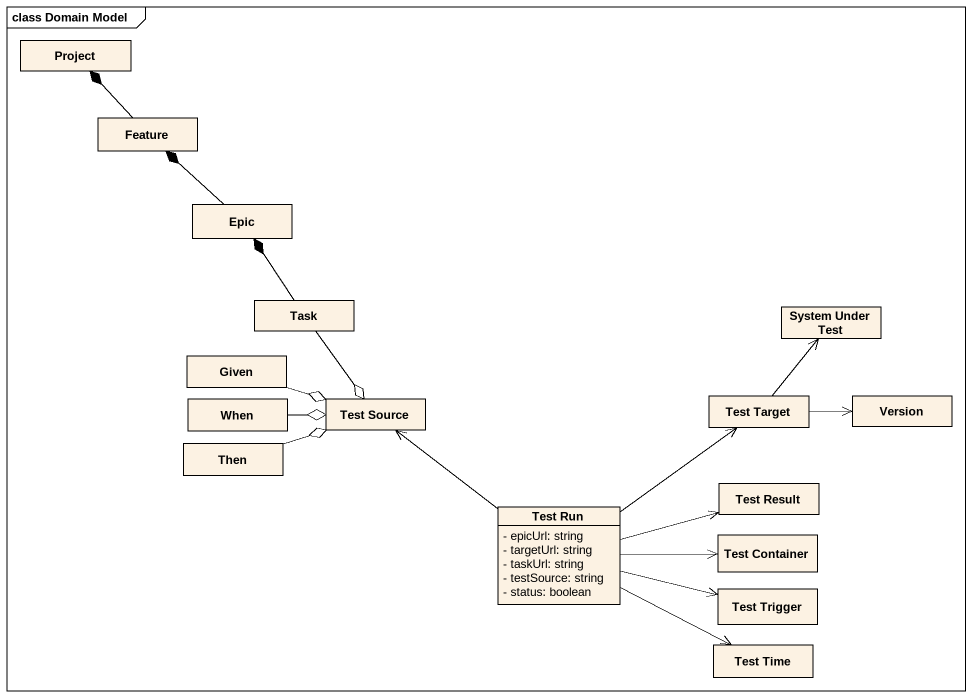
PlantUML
@startuml
mainframe class Domain Model
hide circle
hide empty members
skinparam classAttributeIconSize 0
class Project
class Feature
class Epic
class Task
class "System Under Test" as System_Under_Test
class Given
class When
class "Test Source" as Test_Source
class "Test Target" as Test_Target
class Version
class Then
class "Test Run" as Test_Run {
  - epicUrl: string
  - targetUrl: string
  - taskUrl: string
  - testSource: string
  - status: boolean
}
class "Test Result" as Test_Result
class "Test Container" as Test_Container
class "Test Trigger" as Test_Trigger
class "Test Time" as Test_Time
Feature -up-* Project
Epic -up-* Feature
Task -up-* Epic
Task --o Test_Source
Given -right-o Test_Source
When -right-o Test_Source
Test_Target -up-> System_Under_Test
Test_Target -right-> Version
Then -right-o Test_Source
Test_Run -up-> Test_Source
Test_Run -up-> Test_Target
Test_Run -right-> Test_Result
Test_Run -right-> Test_Container
Test_Run -right-> Test_Trigger
Test_Run -right-> Test_Time
@enduml
